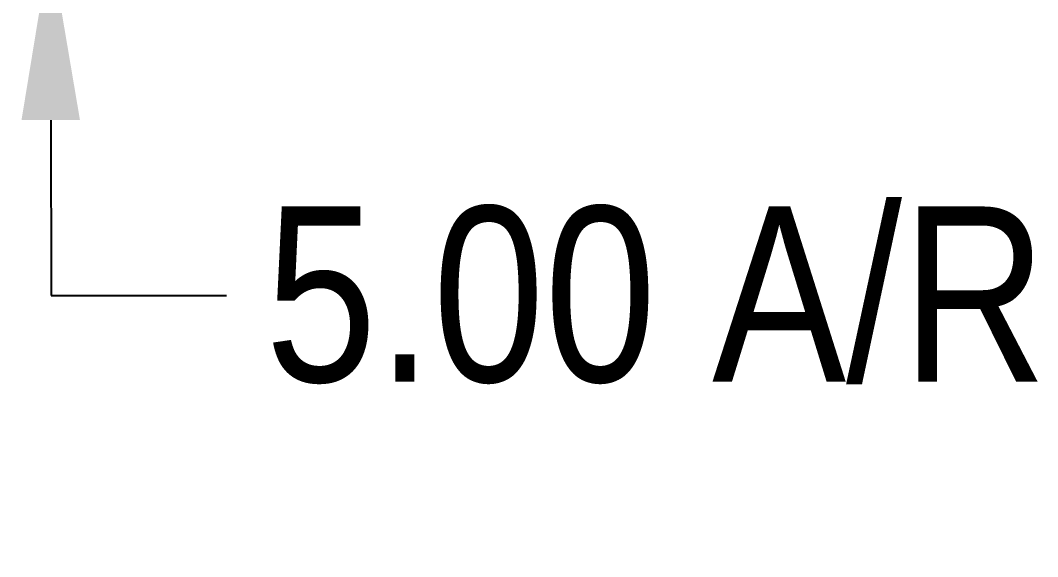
# Model space of a CAD drawing. Extents: x 538089 to 546766, y 6046620 to 6052605.
# Drawn here: x 544169.6 to 544227.6, y 6047986.4 to 6048017 of the extents above; entities that cross this region are included whole.
import ezdxf

# ---------------------------------------------------------------- set-up
doc = ezdxf.new("R2010")
doc.units = 0
doc.header["$LTSCALE"] = 5
doc.layers.add('P-TXT', color=4, linetype='Continuous')
doc.styles.add('80CG', font='ARIALN.TTF', dxfattribs={"height": 10})
doc.dimstyles.new('Compass 5 000', dxfattribs={"dimscale": 5, "dimtxt": 9, "dimasz": 2, "dimexe": 0.2, "dimexo": 0.0625, "dimgap": 0.5, "dimtad": 0, "dimtih": 1, "dimtoh": 1, "dimzin": 0, "dimdsep": 46, "dimtxsty": '80CG', "dimcen": 0.1, "dimse1": 1, "dimse2": 1, "dimclrd": 256, "dimclrt": 256, "dimaunit": 1, "dimadec": 4, "dimazin": 0, "dimtfac": 0.06, "dimtofl": 0, "dimtmove": 0, "dimatfit": 1, "dimfxl": 0.2, "dimtolj": 1, "dimtzin": 0, "dimlwd": -1, "dimarcsym": 0})

# ---------------------------------------------------------------- blocks, each defined once
blk = doc.blocks.new('*D561')
at = {"layer": 'P-TXT', "transparency": 16777216}
for p, q in [((544171.246, 6048036.332), (544171.22, 6048046.332)), ((544171.311, 6048011.335), (544171.338, 6048001.335)), ((544171.338, 6048001.335), (544181.338, 6048001.335))]:
    blk.add_line(p, q, dxfattribs=at)
for points in [[(544172.913, 6048036.337), (544169.579, 6048036.328), (544171.272, 6048026.332)], [(544172.978, 6048011.339), (544169.645, 6048011.331), (544171.285, 6048021.335)]]:
    blk.add_solid(points, dxfattribs=at)
at = {"layer": 'P-TXT', "transparency": 16777216, "insert": (544205.819, 6048001.335), "char_height": 10, "attachment_point": 5, "style": '80CG'}
blk.add_mtext('\\A1;5.00 A/R', dxfattribs=at)

msp = doc.modelspace()

# ---------------------------------------------------------------- dimensions: what is measured, and where the dimension line sits
at = {"layer": 'P-TXT'}
dim = msp.add_aligned_dim(p1=(544171.393, 6048026.333), p2=(544171.406, 6048021.335), distance=-0.121, text='5.00 A/R', dimstyle='Compass 5 000', dxfattribs=at)
dim.commit()
dim.dimension.update_dxf_attribs({"geometry": '*D561', "text_midpoint": (544205.819, 6048001.335)})

doc.saveas('drawing.dxf')
